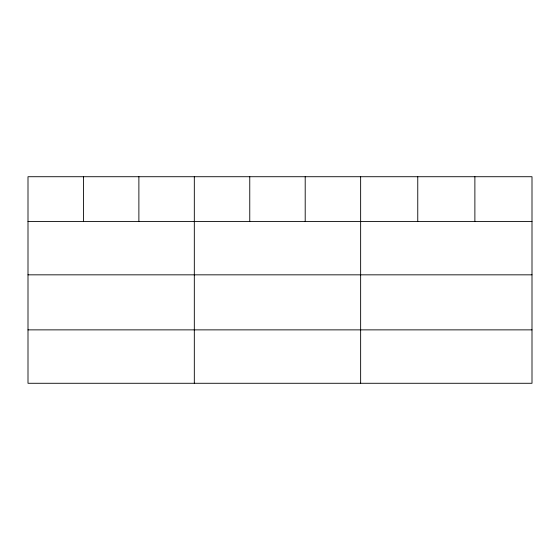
<?xml version="1.0" encoding="UTF-8"?>
<svg xmlns="http://www.w3.org/2000/svg" width="560" height="560" viewBox="0 0 560 560"><rect width="100%" height="100%" fill="white"/><g stroke="black" fill="none" stroke-linecap="round" stroke-linejoin="round"><path stroke-width="0.84" d="M532 274.834L532 176.722L28 176.722L28 383.278L532 383.278L532 274.834L28 274.834M28 221.424L532 221.424M28 329.868L532 329.868M474.88 176.722L474.88 221.424M417.76 176.722L417.76 221.424M360.64 176.722L360.64 383.278M305.2 176.722L305.2 221.424M249.76 176.722L249.76 221.424M194.32 176.722L194.32 383.278M138.88 176.722L138.88 221.424M83.44 176.722L83.44 221.424"/></g></svg>
